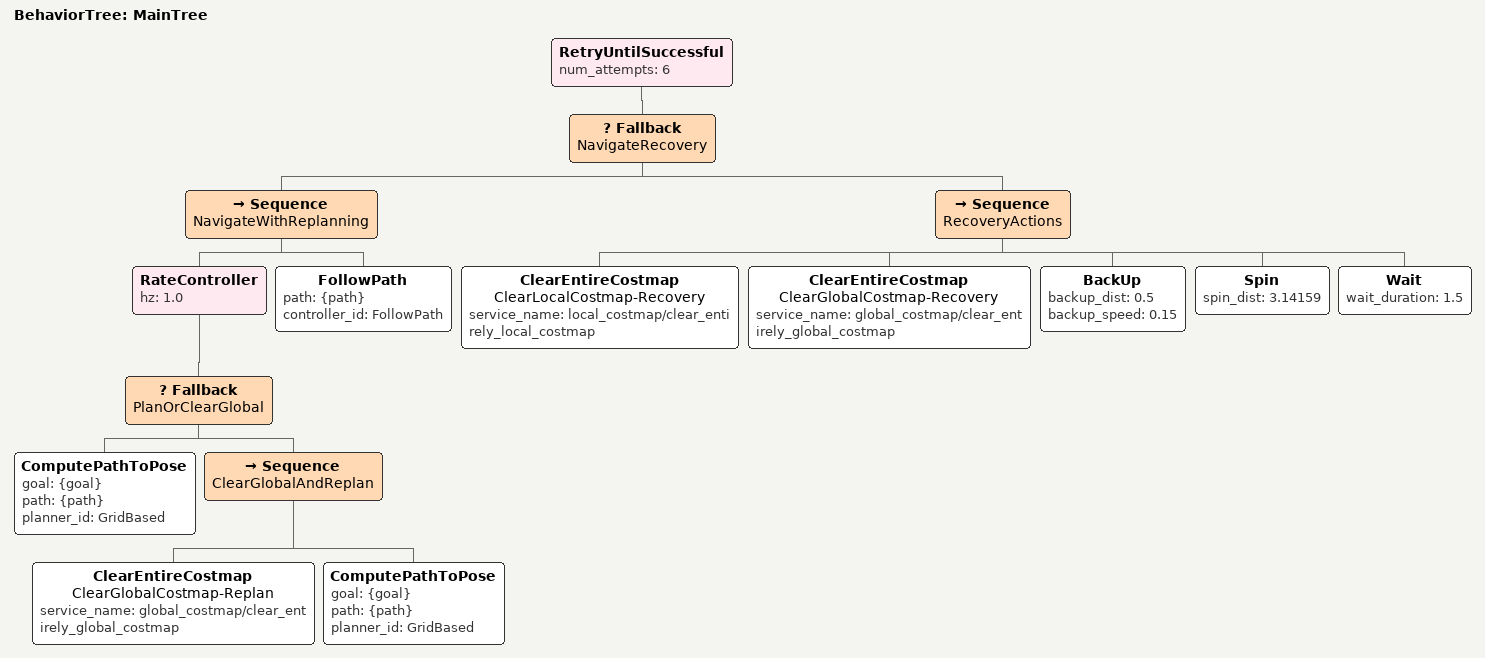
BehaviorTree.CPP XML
<?xml version="1.0"?>
<root main_tree_to_execute="MainTree">
  <BehaviorTree ID="MainTree">

    <RetryUntilSuccessful num_attempts="6">
      <Fallback name="NavigateRecovery">

        <!-- Replan path periodically while controller runs continuously. -->
        <Sequence name="NavigateWithReplanning">

          <RateController hz="1.0">
            <Fallback name="PlanOrClearGlobal">

              <ComputePathToPose
                goal="{goal}"
                path="{path}"
                planner_id="GridBased"/>

              <!-- Clear global costmap and retry if planning fails. -->
              <Sequence name="ClearGlobalAndReplan">
                <ClearEntireCostmap
                  name="ClearGlobalCostmap-Replan"
                  service_name="global_costmap/clear_entirely_global_costmap"/>
                <ComputePathToPose
                  goal="{goal}"
                  path="{path}"
                  planner_id="GridBased"/>
              </Sequence>

            </Fallback>
          </RateController>

          <FollowPath
            path="{path}"
            controller_id="FollowPath"/>

        </Sequence>

        <!-- Recovery sequence: runs when navigation fails. -->
        <Sequence name="RecoveryActions">
          <!-- Clear stale obstacle readings from both costmaps. -->
          <ClearEntireCostmap
            name="ClearLocalCostmap-Recovery"
            service_name="local_costmap/clear_entirely_local_costmap"/>
          <ClearEntireCostmap
            name="ClearGlobalCostmap-Recovery"
            service_name="global_costmap/clear_entirely_global_costmap"/>
          <!-- Back away from the obstacle, then sweep lidar 180 degrees. -->
          <BackUp backup_dist="0.5" backup_speed="0.15"/>
          <Spin spin_dist="3.14159"/>
          <!-- Allow costmaps to incorporate new scan data before replanning. -->
          <Wait wait_duration="1.5"/>
        </Sequence>

      </Fallback>
    </RetryUntilSuccessful>

  </BehaviorTree>
</root>
